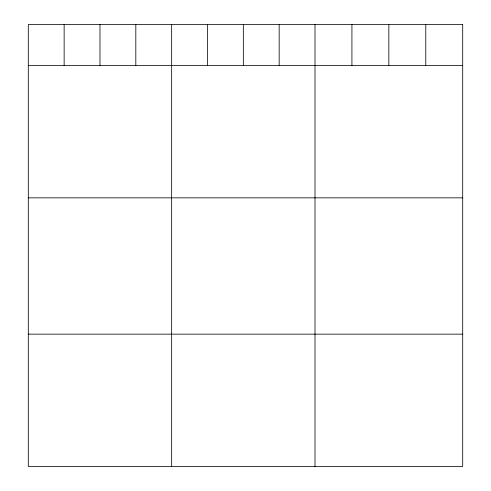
<?xml version="1.0" encoding="UTF-8"?>
<svg xmlns="http://www.w3.org/2000/svg" width="491" height="491" viewBox="0 0 491 491"><rect width="100%" height="100%" fill="white"/><g stroke="black" fill="none" stroke-linecap="round" stroke-linejoin="round"><path stroke-width="0.74" d="M28.3 65.536L462.7 65.536M28.3 197.842L462.7 197.842M28.3 334.15L462.7 334.15M425.777 24.55L425.777 65.536M388.847 24.55L388.847 65.536M351.924 24.55L351.924 65.536M315.001 24.55L315.001 466.45M279.164 24.55L279.164 65.536M243.327 24.55L243.327 65.536M207.49 24.55L207.49 65.536M171.654 24.55L171.654 466.45M135.817 24.55L135.817 65.536M99.98 24.55L99.98 65.536M64.143 24.55L64.143 65.536M462.7 24.55L28.3 24.55L28.3 466.45L462.7 466.45L462.7 24.55"/></g></svg>
